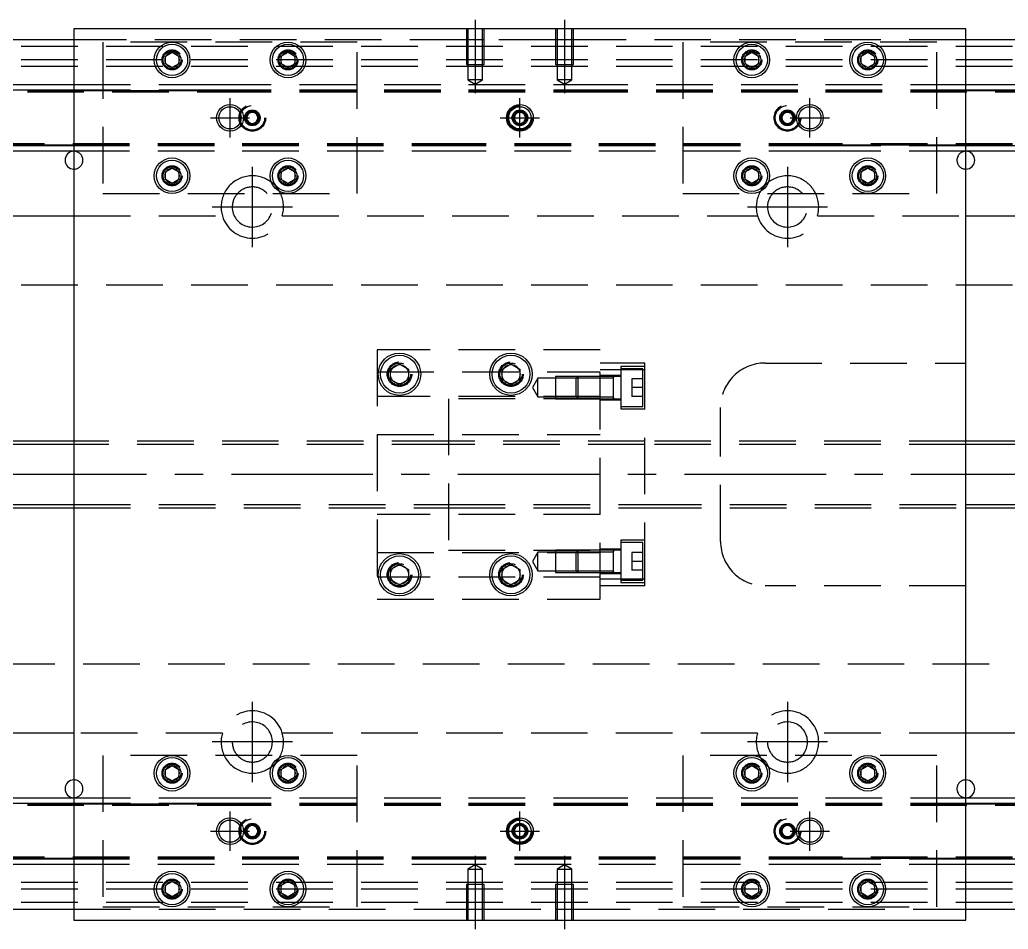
# Model space of a CAD drawing. Extents: x -14 to 849, y -278 to 102.
# Drawn here: x 207.9 to 429.5, y -102 to 102 of the extents above; entities that cross this region are included whole.
import ezdxf

# ---------------------------------------------------------------- set-up
doc = ezdxf.new("R2010")
doc.units = 0
doc.linetypes.add('CENTER', pattern=[50.8, 31.75, -6.35, 6.35, -6.35])
doc.linetypes.add('DASHED', pattern=[19.05, 12.7, -6.35])
doc.layers.get('0').update_dxf_attribs({"linetype": 'CONTINUOUS'})
doc.layers.add('CENTER', color=1, linetype='CENTER')

msp = doc.modelspace()

# ---------------------------------------------------------------- linework, layer by layer
at = {"color": 7, "linetype": 'CONTINUOUS'}
for p, q in [((220, 100), (220, -100)), ((420, 100), (220, 100)), ((420, -100), (420, 100)), ((220, 97.5), (0, 97.5)), ((640, 97.5), (420, 97.5)), ((240.5, 93.866026), (242, 94.73205)), ((240.5, 92.133974), (240.5, 93.866026)), ((242, 94.73205), (243.5, 93.866026)), ((243.5, 93.866026), (243.5, 92.133974)), ((266.5, 93.866026), (268, 94.73205)), ((266.5, 92.133974), (266.5, 93.866026)), ((268, 94.73205), (269.5, 93.866026)), ((269.5, 93.866026), (269.5, 92.133974)), ((370.5, 93.866026), (372, 94.73205)), ((370.5, 92.133974), (370.5, 93.866026)), ((372, 94.73205), (373.5, 93.866026)), ((373.5, 93.866026), (373.5, 92.133974)), ((396.5, 93.866026), (398, 94.73205)), ((396.5, 92.133974), (396.5, 93.866026)), ((398, 94.73205), (399.5, 93.866026)), ((399.5, 93.866026), (399.5, 92.133974)), ((242, 91.26795), (240.5, 92.133974)), ((243.5, 92.133974), (242, 91.26795)), ((268, 91.26795), (266.5, 92.133974)), ((269.5, 92.133974), (268, 91.26795)), ((372, 91.26795), (370.5, 92.133974)), ((373.5, 92.133974), (372, 91.26795)), ((398, 91.26795), (396.5, 92.133974)), ((399.5, 92.133974), (398, 91.26795)), ((0, 87.5), (220, 87.5)), ((420, 87.5), (640, 87.5)), ((0, 86.247728), (220, 86.247728)), ((420, 86.247728), (640, 86.247728)), ((220, 73.752272), (0, 73.752272)), ((640, 73.752272), (420, 73.752272)), ((220, 72.5), (0, 72.5)), ((640, 72.5), (420, 72.5)), ((240.5, 67.866026), (242, 68.73205)), ((242, 68.73205), (243.5, 67.866026)), ((266.5, 67.866026), (268, 68.73205)), ((268, 68.73205), (269.5, 67.866026)), ((370.5, 67.866026), (372, 68.73205)), ((372, 68.73205), (373.5, 67.866026)), ((396.5, 67.866026), (398, 68.73205)), ((398, 68.73205), (399.5, 67.866026)), ((240.5, 66.133974), (240.5, 67.866026)), ((243.5, 67.866026), (243.5, 66.133974)), ((266.5, 66.133974), (266.5, 67.866026)), ((269.5, 67.866026), (269.5, 66.133974)), ((370.5, 66.133974), (370.5, 67.866026)), ((373.5, 67.866026), (373.5, 66.133974)), ((396.5, 66.133974), (396.5, 67.866026)), ((399.5, 67.866026), (399.5, 66.133974)), ((242, 65.26795), (240.5, 66.133974)), ((243.5, 66.133974), (242, 65.26795)), ((268, 65.26795), (266.5, 66.133974)), ((269.5, 66.133974), (268, 65.26795)), ((372, 65.26795), (370.5, 66.133974)), ((373.5, 66.133974), (372, 65.26795)), ((398, 65.26795), (396.5, 66.133974)), ((399.5, 66.133974), (398, 65.26795)), ((146.708204, 58), (220, 58)), ((420, 58), (493.291796, 58)), ((291, 23.6547), (293, 24.809402)), ((293, 24.809402), (295, 23.6547)), ((316, 23.6547), (318, 24.809402)), ((318, 24.809402), (320, 23.6547)), ((291, 21.3453), (291, 23.6547)), ((295, 23.6547), (295, 21.3453)), ((316, 21.3453), (316, 23.6547)), ((320, 23.6547), (320, 21.3453)), ((293, 20.190598), (291, 21.3453)), ((295, 21.3453), (293, 20.190598)), ((318, 20.190598), (316, 21.3453)), ((320, 21.3453), (318, 20.190598)), ((341, 16.985566), (341, 16.986424)), ((220, 7.5), (40.5, 7.5)), ((590, 7.5), (420, 7.5)), ((40.5, -7.5), (220, -7.5)), ((420, -7.5), (590, -7.5)), ((341, -17.385572), (341, -16.985566)), ((291, -21.3453), (293, -20.190598)), ((291, -23.6547), (291, -21.3453)), ((293, -20.190598), (295, -21.3453)), ((295, -21.3453), (295, -23.6547)), ((316, -21.3453), (318, -20.190598)), ((316, -23.6547), (316, -21.3453)), ((318, -20.190598), (320, -21.3453)), ((320, -21.3453), (320, -23.6547)), ((341, -21.985576), (341, -21.585572)), ((293, -24.809402), (291, -23.6547)), ((295, -23.6547), (293, -24.809402)), ((318, -24.809402), (316, -23.6547)), ((320, -23.6547), (318, -24.809402)), ((220, -58), (146.708204, -58)), ((493.291796, -58), (420, -58)), ((240.5, -66.133974), (242, -65.26795)), ((240.5, -67.866026), (240.5, -66.133974)), ((242, -65.26795), (243.5, -66.133974)), ((243.5, -66.133974), (243.5, -67.866026)), ((266.5, -66.133974), (268, -65.26795)), ((266.5, -67.866026), (266.5, -66.133974)), ((268, -65.26795), (269.5, -66.133974)), ((269.5, -66.133974), (269.5, -67.866026)), ((370.5, -66.133974), (372, -65.26795)), ((370.5, -67.866026), (370.5, -66.133974)), ((372, -65.26795), (373.5, -66.133974)), ((373.5, -66.133974), (373.5, -67.866026)), ((396.5, -66.133974), (398, -65.26795)), ((396.5, -67.866026), (396.5, -66.133974)), ((398, -65.26795), (399.5, -66.133974)), ((399.5, -66.133974), (399.5, -67.866026)), ((242, -68.73205), (240.5, -67.866026)), ((243.5, -67.866026), (242, -68.73205)), ((268, -68.73205), (266.5, -67.866026)), ((269.5, -67.866026), (268, -68.73205)), ((372, -68.73205), (370.5, -67.866026)), ((373.5, -67.866026), (372, -68.73205)), ((398, -68.73205), (396.5, -67.866026)), ((399.5, -67.866026), (398, -68.73205)), ((0, -72.5), (220, -72.5)), ((420, -72.5), (640, -72.5)), ((0, -73.752272), (220, -73.752272)), ((420, -73.752272), (640, -73.752272)), ((220, -86.247728), (0, -86.247728)), ((640, -86.247728), (420, -86.247728)), ((220, -87.5), (0, -87.5)), ((640, -87.5), (420, -87.5)), ((240.5, -92.133974), (242, -91.26795)), ((240.5, -93.866026), (240.5, -92.133974)), ((242, -91.26795), (243.5, -92.133974)), ((243.5, -92.133974), (243.5, -93.866026)), ((266.5, -92.133974), (268, -91.26795)), ((266.5, -93.866026), (266.5, -92.133974)), ((268, -91.26795), (269.5, -92.133974)), ((269.5, -92.133974), (269.5, -93.866026)), ((370.5, -92.133974), (372, -91.26795)), ((370.5, -93.866026), (370.5, -92.133974)), ((372, -91.26795), (373.5, -92.133974)), ((373.5, -92.133974), (373.5, -93.866026)), ((396.5, -92.133974), (398, -91.26795)), ((396.5, -93.866026), (396.5, -92.133974)), ((398, -91.26795), (399.5, -92.133974)), ((399.5, -92.133974), (399.5, -93.866026)), ((242, -94.73205), (240.5, -93.866026)), ((243.5, -93.866026), (242, -94.73205)), ((268, -94.73205), (266.5, -93.866026)), ((269.5, -93.866026), (268, -94.73205)), ((372, -94.73205), (370.5, -93.866026)), ((373.5, -93.866026), (372, -94.73205)), ((398, -94.73205), (396.5, -93.866026)), ((399.5, -93.866026), (398, -94.73205)), ((0, -97.5), (220, -97.5)), ((420, -97.5), (640, -97.5)), ((220, -100), (420, -100))]:
    msp.add_line(p, q, dxfattribs=at)
at = {"color": 3, "linetype": 'DASHED'}
for p, q in [((308.000006, 100), (308.000006, 92)), ((308.35, 100), (308.35, 92)), ((311.65, 92), (311.65, 100)), ((311.999994, 92), (311.999994, 100)), ((328.000006, 100), (328.000006, 92)), ((328.35, 100), (328.35, 92)), ((331.65, 92), (331.65, 100)), ((331.999994, 92), (331.999994, 100)), ((640, 96), (0, 96)), ((308.000006, 97.5), (220, 97.5)), ((283.5, 97), (226.5, 97)), ((226.5, 97), (226.5, 63)), ((283.5, 63), (283.5, 97)), ((311.999994, 97.5), (308.000006, 97.5)), ((328.000006, 97.5), (311.999994, 97.5)), ((331.999994, 97.5), (328.000006, 97.5)), ((420, 97.5), (331.999994, 97.5)), ((356.5, 97), (356.5, 63)), ((413.5, 97), (356.5, 97)), ((413.5, 63), (413.5, 97)), ((240, 93), (240.030168, 93.346066)), ((269.973226, 93.326156), (270, 93)), ((370, 93), (370.023172, 93.30356)), ((399.973226, 93.326156), (400, 93)), ((640, 93), (0, 93)), ((640, 91.5), (0, 91.5)), ((308.000006, 92), (311.999994, 92)), ((308.35, 92), (308.35, 88.5)), ((311.65, 88.5), (311.65, 92)), ((328.000006, 92), (331.999994, 92)), ((328.35, 92), (328.35, 88.5)), ((331.65, 88.5), (331.65, 92)), ((220, 87.5), (251.5, 87.5)), ((251.5, 87.5), (308.5, 87.5)), ((311.65, 88.5), (308.35, 88.5)), ((308.35, 88.5), (310, 87.547372)), ((308.5, 87.5), (331.5, 87.5)), ((310, 87.547372), (311.65, 88.5)), ((331.65, 88.5), (328.35, 88.5)), ((328.35, 88.5), (330, 87.547372)), ((330, 87.547372), (331.65, 88.5)), ((331.5, 87.5), (388.5, 87.5)), ((388.5, 87.5), (420, 87.5)), ((0, 86.1147), (220, 86.1147)), ((0, 86.1), (251.5, 86.1)), ((0, 85.8), (251.5, 85.8)), ((220, 86.247728), (251.5, 86.247728)), ((220, 86.1147), (251.5, 86.1147)), ((251.5, 86.247728), (308.5, 86.247728)), ((251.5, 86.1147), (308.5, 86.1147)), ((251.5, 86.1), (308.5, 86.1)), ((251.5, 86.1), (308.5, 86.1)), ((251.5, 85.8), (308.5, 85.8)), ((251.5, 85.8), (308.5, 85.8)), ((308.5, 86.247728), (331.5, 86.247728)), ((308.5, 86.1147), (331.5, 86.1147)), ((308.5, 86.1), (331.5, 86.1)), ((308.5, 85.8), (331.5, 85.8)), ((331.5, 86.247728), (388.5, 86.247728)), ((331.5, 86.1147), (388.5, 86.1147)), ((331.5, 86.1), (388.5, 86.1)), ((331.5, 86.1), (388.5, 86.1)), ((331.5, 85.8), (388.5, 85.8)), ((331.5, 85.8), (388.5, 85.8)), ((388.5, 86.247728), (420, 86.247728)), ((388.5, 86.1147), (420, 86.1147)), ((388.5, 86.1), (640, 86.1)), ((388.5, 85.8), (640, 85.8)), ((420, 86.1147), (640, 86.1147)), ((258.5, 80), (258.516134, 80.21941)), ((258.75, 80.721688), (260, 81.443376)), ((258.75, 79.278312), (258.75, 80.721688)), ((260, 81.443376), (261.25, 80.721688)), ((261.25, 80.721688), (261.25, 79.278312)), ((318.5, 80), (318.516134, 80.21941)), ((318.75, 80.721688), (320, 81.443376)), ((318.75, 79.278312), (318.75, 80.721688)), ((320, 81.443376), (321.25, 80.721688)), ((321.25, 80.721688), (321.25, 79.278312)), ((378.75, 80.721688), (380, 81.443376)), ((378.75, 79.278312), (378.75, 80.721688)), ((380, 81.443376), (381.25, 80.721688)), ((381.25, 80.721688), (381.25, 79.278312)), ((381.477374, 80.25955), (381.5, 80)), ((260, 78.556624), (258.75, 79.278312)), ((261.25, 79.278312), (260, 78.556624)), ((320, 78.556624), (318.75, 79.278312)), ((321.25, 79.278312), (320, 78.556624)), ((380, 78.556624), (378.75, 79.278312)), ((381.25, 79.278312), (380, 78.556624)), ((251.5, 74.2), (0, 74.2)), ((251.5, 73.9), (0, 73.9)), ((220, 73.8853), (0, 73.8853)), ((251.5, 73.8853), (220, 73.8853)), ((251.5, 73.752272), (220, 73.752272)), ((308.5, 74.2), (251.5, 74.2)), ((308.5, 73.9), (251.5, 73.9)), ((308.5, 73.8853), (251.5, 73.8853)), ((308.5, 73.752272), (251.5, 73.752272)), ((331.5, 74.2), (308.5, 74.2)), ((331.5, 73.9), (308.5, 73.9)), ((331.5, 73.8853), (308.5, 73.8853)), ((331.5, 73.752272), (308.5, 73.752272)), ((388.5, 74.2), (331.5, 74.2)), ((388.5, 73.9), (331.5, 73.9)), ((388.5, 73.8853), (331.5, 73.8853)), ((388.5, 73.752272), (331.5, 73.752272)), ((640, 74.2), (388.5, 74.2)), ((640, 73.9), (388.5, 73.9)), ((420, 73.8853), (388.5, 73.8853)), ((420, 73.752272), (388.5, 73.752272)), ((640, 73.8853), (420, 73.8853)), ((251.5, 72.5), (220, 72.5)), ((308.5, 72.5), (251.5, 72.5)), ((331.5, 72.5), (308.5, 72.5)), ((388.5, 72.5), (331.5, 72.5)), ((420, 72.5), (388.5, 72.5)), ((243.973226, 67.326156), (244, 67)), ((269.973226, 67.326156), (270, 67)), ((370, 67), (370.023172, 67.30356)), ((399.973226, 67.326156), (400, 67)), ((226.5, 63), (283.5, 63)), ((356.5, 63), (413.5, 63)), ((220, 58), (253.291796, 58)), ((266.708204, 58), (373.291796, 58)), ((386.708204, 58), (420, 58)), ((640, 42.5), (12.5, 42.5)), ((288, 28), (288, -28)), ((338, 28), (288, 28)), ((338, -28), (338, 28)), ((348, 25), (338, 25)), ((348, 23.49468), (348, 25)), ((375, 25), (420, 25)), ((288, 23), (338, 23)), ((290.5, 22.5), (290.534018, 22.911016)), ((315.5, 22.5), (315.52689, 22.865682)), ((348, 23.49468), (338, 23.49468)), ((342.6, 22.235572), (338, 22.235572)), ((342.6, 24.235572), (342.6, 14.735572)), ((348, 24.235572), (342.6, 24.235572)), ((347.6, 23.735572), (342.6, 23.735572)), ((347.6, 15.235572), (347.6, 23.735572)), ((348, -23.49468), (348, 23.49468)), ((324, 21.585572), (322.787564, 19.485572)), ((324, 17.385572), (324, 21.585572)), ((328, 21.585572), (324, 21.585572)), ((328, 21.985566), (328, 16.985576)), ((333, 21.985566), (328, 21.985566)), ((332.6, 21.585572), (328, 21.585572)), ((333, 21.985572), (332.6, 21.585572)), ((332.6, 17.385572), (332.6, 21.585572)), ((338, 21.585572), (332.6, 21.585572)), ((333, 21.985572), (333, 16.985572)), ((338, 21.98557), (333, 21.985572)), ((338, 21.985566), (333, 21.985566)), ((341.005, 21.985572), (338, 21.98557)), ((341, 21.585572), (338, 21.585572)), ((342.6, 21.985572), (340.995, 21.985572)), ((341, 21.728174), (341, 21.985572)), ((341, 21.985572), (341, 21.728122)), ((341, 17.24302), (341, 21.728174)), ((345.1, 21.485572), (345.1, 19.485572)), ((347.6, 21.485572), (345.1, 21.485572)), ((322.787564, 19.485572), (324, 17.385572)), ((347.6, 19.485572), (345.1, 19.485572)), ((345.1, 19.485572), (345.1, 17.485572)), ((338, 17.5), (288, 17.5)), ((304, 17), (304, -17)), ((338, 17), (304, 17)), ((324, 17.385572), (328, 17.385572)), ((328, 17.385572), (332.6, 17.385572)), ((328, 16.985576), (333, 16.985576)), ((332.6, 17.385572), (333, 16.985572)), ((332.6, 17.385572), (338, 17.385572)), ((333, 16.985576), (338, 16.985576)), ((333, 16.985572), (338, 16.985574)), ((338, 17.385572), (341, 17.385572)), ((338, 16.985574), (341.005, 16.985572)), ((338, 16.735572), (342.6, 16.735572)), ((340.995, 16.985572), (342.6, 16.985572)), ((341, 17.243038), (341, 16.985572)), ((341, 16.985572), (341, 17.24302)), ((347.6, 17.485572), (345.1, 17.485572)), ((342.6, 15.235572), (347.6, 15.235572)), ((342.6, 14.735572), (348, 14.735572)), ((365, -15), (365, 15)), ((288, 9), (338, 9)), ((304, 7.5), (220, 7.5)), ((304, 6.75), (220, 6.75)), ((348, 7.5), (304, 7.5)), ((348, 6.75), (304, 6.75)), ((420, 7.5), (348, 7.5)), ((420, 6.75), (348, 6.75)), ((220, -6.75), (304, -6.75)), ((220, -7.5), (304, -7.5)), ((304, -6.75), (348, -6.75)), ((304, -7.5), (348, -7.5)), ((348, -6.75), (420, -6.75)), ((348, -7.5), (420, -7.5)), ((338, -9), (288, -9)), ((342.6, -14.735572), (342.6, -24.235572)), ((348, -14.735572), (342.6, -14.735572)), ((347.6, -15.235572), (342.6, -15.235572)), ((347.6, -23.735572), (347.6, -15.235572)), ((288, -17.5), (338, -17.5)), ((304, -17), (338, -17)), ((324, -17.385572), (322.787564, -19.485572)), ((324, -21.585572), (324, -17.385572)), ((328, -17.385572), (324, -17.385572)), ((328, -16.985576), (328, -21.985566)), ((333, -16.985576), (328, -16.985576)), ((332.6, -17.385572), (328, -17.385572)), ((333, -16.985572), (332.6, -17.385572)), ((332.6, -21.585572), (332.6, -17.385572)), ((338, -17.385572), (332.6, -17.385572)), ((333, -16.985572), (333, -21.985572)), ((338, -16.985574), (333, -16.985572)), ((338, -16.985576), (333, -16.985576)), ((342.6, -16.735572), (338, -16.735572)), ((341.005, -16.985572), (338, -16.985574)), ((341, -17.385572), (338, -17.385572)), ((342.6, -16.985572), (340.995, -16.985572)), ((341, -17.24297), (341, -16.985572)), ((341, -16.985572), (341, -17.24302)), ((341, -21.728122), (341, -17.24297)), ((345.1, -17.485572), (345.1, -19.485572)), ((347.6, -17.485572), (345.1, -17.485572)), ((322.787564, -19.485572), (324, -21.585572)), ((347.6, -19.485572), (345.1, -19.485572)), ((345.1, -19.485572), (345.1, -21.485572)), ((290.5, -22.5), (290.534018, -22.088984)), ((315.5, -22.5), (315.52689, -22.134318)), ((324, -21.585572), (328, -21.585572)), ((328, -21.585572), (332.6, -21.585572)), ((328, -21.985566), (333, -21.985566)), ((332.6, -21.585572), (333, -21.985572)), ((332.6, -21.585572), (338, -21.585572)), ((333, -21.985566), (338, -21.985566)), ((333, -21.985572), (338, -21.98557)), ((338, -21.585572), (341, -21.585572)), ((338, -21.98557), (341.005, -21.985572)), ((340.995, -21.985572), (342.6, -21.985572)), ((341, -21.728104), (341, -21.985572)), ((341, -21.985572), (341, -21.728122)), ((347.6, -21.485572), (345.1, -21.485572)), ((338, -23), (288, -23)), ((338, -22.235572), (342.6, -22.235572)), ((348, -23.49468), (338, -23.49468)), ((342.6, -23.735572), (347.6, -23.735572)), ((342.6, -24.235572), (348, -24.235572)), ((348, -25), (348, -23.49468)), ((348, -25), (338, -25)), ((420, -25), (375, -25)), ((288, -28), (338, -28)), ((12.5, -42.5), (640, -42.5)), ((253.291796, -58), (220, -58)), ((373.291796, -58), (266.708204, -58)), ((420, -58), (386.708204, -58)), ((283.5, -63), (226.5, -63)), ((226.5, -63), (226.5, -97)), ((283.5, -97), (283.5, -63)), ((356.5, -63), (356.5, -97)), ((413.5, -63), (356.5, -63)), ((413.5, -97), (413.5, -63)), ((243.973226, -66.673844), (244, -67)), ((269.973226, -66.673844), (270, -67)), ((373.973226, -66.673844), (374, -67)), ((399.973226, -66.673844), (400, -67)), ((220, -72.5), (251.5, -72.5)), ((251.5, -72.5), (308.5, -72.5)), ((308.5, -72.5), (331.5, -72.5)), ((331.5, -72.5), (388.5, -72.5)), ((388.5, -72.5), (420, -72.5)), ((0, -73.8853), (220, -73.8853)), ((0, -73.9), (251.5, -73.9)), ((0, -74.2), (251.5, -74.2)), ((220, -73.752272), (251.5, -73.752272)), ((220, -73.8853), (251.5, -73.8853)), ((251.5, -73.752272), (308.5, -73.752272)), ((251.5, -73.8853), (308.5, -73.8853)), ((251.5, -73.9), (308.5, -73.9)), ((251.5, -74.2), (308.5, -74.2)), ((308.5, -73.752272), (331.5, -73.752272)), ((308.5, -73.8853), (331.5, -73.8853)), ((308.5, -73.9), (331.5, -73.9)), ((308.5, -74.2), (331.5, -74.2)), ((331.5, -73.752272), (388.5, -73.752272)), ((331.5, -73.8853), (388.5, -73.8853)), ((331.5, -73.9), (388.5, -73.9)), ((331.5, -74.2), (388.5, -74.2)), ((388.5, -73.752272), (420, -73.752272)), ((388.5, -73.8853), (420, -73.8853)), ((388.5, -73.9), (640, -73.9)), ((388.5, -74.2), (640, -74.2)), ((420, -73.8853), (640, -73.8853)), ((258.75, -79.278312), (260, -78.556624)), ((258.75, -80.721688), (258.75, -79.278312)), ((260, -78.556624), (261.25, -79.278312)), ((261.25, -79.278312), (261.25, -80.721688)), ((261.477374, -79.74045), (261.5, -80)), ((318.5, -80), (318.52041, -79.75339)), ((318.75, -79.278312), (320, -78.556624)), ((318.75, -80.721688), (318.75, -79.278312)), ((320, -78.556624), (321.25, -79.278312)), ((321.25, -79.278312), (321.25, -80.721688)), ((378.5, -80), (378.52041, -79.75339)), ((378.75, -79.278312), (380, -78.556624)), ((378.75, -80.721688), (378.75, -79.278312)), ((380, -78.556624), (381.25, -79.278312)), ((381.25, -79.278312), (381.25, -80.721688)), ((260, -81.443376), (258.75, -80.721688)), ((261.25, -80.721688), (260, -81.443376)), ((320, -81.443376), (318.75, -80.721688)), ((321.25, -80.721688), (320, -81.443376)), ((380, -81.443376), (378.75, -80.721688)), ((381.25, -80.721688), (380, -81.443376)), ((251.5, -85.8), (0, -85.8)), ((251.5, -86.1), (0, -86.1)), ((220, -86.1147), (0, -86.1147)), ((251.5, -86.1147), (220, -86.1147)), ((251.5, -86.247728), (220, -86.247728)), ((308.5, -85.8), (251.5, -85.8)), ((308.5, -85.8), (251.5, -85.8)), ((308.5, -86.1), (251.5, -86.1)), ((308.5, -86.1), (251.5, -86.1)), ((308.5, -86.1147), (251.5, -86.1147)), ((308.5, -86.247728), (251.5, -86.247728)), ((331.5, -85.8), (308.5, -85.8)), ((331.5, -86.1), (308.5, -86.1)), ((331.5, -86.1147), (308.5, -86.1147)), ((331.5, -86.247728), (308.5, -86.247728)), ((388.5, -85.8), (331.5, -85.8)), ((388.5, -85.8), (331.5, -85.8)), ((388.5, -86.1), (331.5, -86.1)), ((388.5, -86.1), (331.5, -86.1)), ((388.5, -86.1147), (331.5, -86.1147)), ((388.5, -86.247728), (331.5, -86.247728)), ((640, -85.8), (388.5, -85.8)), ((640, -86.1), (388.5, -86.1)), ((420, -86.1147), (388.5, -86.1147)), ((420, -86.247728), (388.5, -86.247728)), ((640, -86.1147), (420, -86.1147)), ((251.5, -87.5), (220, -87.5)), ((308.5, -87.5), (251.5, -87.5)), ((310, -87.547372), (308.35, -88.5)), ((308.35, -88.5), (310, -88.5)), ((308.35, -88.5), (308.35, -92)), ((331.5, -87.5), (308.5, -87.5)), ((311.65, -88.5), (310, -87.547372)), ((310, -88.5), (311.65, -88.5)), ((311.65, -92), (311.65, -88.5)), ((330, -87.547372), (328.35, -88.5)), ((328.35, -88.5), (330, -88.5)), ((328.35, -88.5), (328.35, -92)), ((331.65, -88.5), (330, -87.547372)), ((330, -88.5), (331.65, -88.5)), ((388.5, -87.5), (331.5, -87.5)), ((331.65, -92), (331.65, -88.5)), ((420, -87.5), (388.5, -87.5)), ((640, -91.5), (0, -91.5)), ((640, -93), (0, -93)), ((243.973226, -92.673844), (244, -93)), ((269.973226, -92.673844), (270, -93)), ((311.999994, -92), (308.000006, -92)), ((308.000006, -92), (308.000006, -100)), ((308.35, -92), (308.35, -100)), ((311.65, -100), (311.65, -92)), ((311.999994, -100), (311.999994, -92)), ((331.999994, -92), (328.000006, -92)), ((328.000006, -92), (328.000006, -100)), ((328.35, -92), (328.35, -100)), ((331.65, -100), (331.65, -92)), ((331.999994, -100), (331.999994, -92)), ((370, -93), (370.023172, -92.69644)), ((399.973226, -92.673844), (400, -93)), ((640, -96), (0, -96)), ((220, -97.5), (308.000006, -97.5)), ((226.5, -97), (283.5, -97)), ((308.000006, -97.5), (311.999994, -97.5)), ((311.999994, -97.5), (328.000006, -97.5)), ((328.000006, -97.5), (331.999994, -97.5)), ((331.999994, -97.5), (420, -97.5)), ((356.5, -97), (413.5, -97))]:
    msp.add_line(p, q, dxfattribs=at)
at = {"color": 3, "linetype": 'CONTINUOUS'}
for p, q in [((220, 6.75), (40.5, 6.75)), ((590, 6.75), (420, 6.75)), ((40.5, -6.75), (220, -6.75)), ((420, -6.75), (590, -6.75))]:
    msp.add_line(p, q, dxfattribs=at)
at = {"color": 7, "linetype": 'CONTINUOUS'}
for centre, radius in [((242, 93), 4), ((242, 93), 3.5), ((268, 93), 4), ((268, 93), 3.5), ((372, 93), 4), ((372, 93), 3.5), ((398, 93), 4), ((398, 93), 3.5), ((255, 80), 2.5), ((320, 80), 3), ((320, 80), 2.5), ((385, 80), 2.5), ((242, 67), 4), ((268, 67), 4), ((372, 67), 4), ((398, 67), 4), ((242, 67), 3.5), ((268, 67), 3.5), ((372, 67), 3.5), ((398, 67), 3.5), ((293, 22.5), 4.75), ((293, 22.5), 4.25), ((318, 22.5), 4.75), ((318, 22.5), 4.25), ((293, -22.5), 4.75), ((293, -22.5), 4.25), ((318, -22.5), 4.75), ((318, -22.5), 4.25), ((242, -67), 4), ((242, -67), 3.5), ((268, -67), 4), ((268, -67), 3.5), ((372, -67), 4), ((372, -67), 3.5), ((398, -67), 4), ((398, -67), 3.5), ((255, -80), 2.5), ((320, -80), 3), ((320, -80), 2.5), ((385, -80), 2.5), ((242, -93), 4), ((242, -93), 3.5), ((268, -93), 4), ((268, -93), 3.5), ((372, -93), 4), ((372, -93), 3.5), ((398, -93), 4), ((398, -93), 3.5)]:
    msp.add_circle(centre, radius, dxfattribs=at)
at = {"color": 3, "linetype": 'DASHED'}
for centre, radius in [((242, 93), 2.25), ((242, 93), 2), ((268, 93), 2.25), ((268, 93), 2), ((372, 93), 2.25), ((372, 93), 2), ((398, 93), 2.25), ((398, 93), 2), ((260, 80), 3), ((260, 80), 2.75), ((320, 80), 2.75), ((380, 80), 3), ((380, 80), 2.75), ((260, 80), 1.75), ((260, 80), 1.5), ((320, 80), 1.75), ((320, 80), 1.5), ((380, 80), 1.75), ((380, 80), 1.5), ((242, 67), 2.25), ((242, 67), 2), ((268, 67), 2.25), ((268, 67), 2), ((372, 67), 2.25), ((372, 67), 2), ((398, 67), 2.25), ((398, 67), 2), ((293, 22.5), 2.75), ((293, 22.5), 2.5), ((318, 22.5), 2.75), ((318, 22.5), 2.5), ((293, -22.5), 2.75), ((318, -22.5), 2.75), ((293, -22.5), 2.5), ((318, -22.5), 2.5), ((242, -67), 2.25), ((242, -67), 2), ((268, -67), 2.25), ((268, -67), 2), ((372, -67), 2.25), ((372, -67), 2), ((398, -67), 2.25), ((398, -67), 2), ((260, -80), 3), ((260, -80), 2.75), ((320, -80), 2.75), ((380, -80), 3), ((380, -80), 2.75), ((260, -80), 1.75), ((260, -80), 1.5), ((320, -80), 1.75), ((320, -80), 1.5), ((380, -80), 1.75), ((380, -80), 1.5), ((242, -93), 2.25), ((268, -93), 2.25), ((372, -93), 2.25), ((398, -93), 2.25), ((242, -93), 2), ((268, -93), 2), ((372, -93), 2), ((398, -93), 2)]:
    msp.add_circle(centre, radius, dxfattribs=at)
at = {"color": 3, "linetype": 'CONTINUOUS'}
for centre in [(255, 80), (385, 80), (255, -80), (385, -80)]:
    msp.add_circle(centre, 3, dxfattribs=at)
at = {"color": 7, "linetype": 'CONTINUOUS'}
for centre, radius, start, end in [((242, 93), 1.65, 155.380023, 180), ((242, 93), 1.65, 144.619977, 155.380023), ((242, 93), 1.65, 95.380023, 144.619977), ((242, 93), 1.65, 84.619977, 95.380023), ((242, 93), 1.65, 35.380023, 84.619977), ((242, 93), 1.65, 24.619977, 35.380023), ((242, 93), 1.65, 335.380023, 24.619977), ((268, 93), 1.65, 155.380023, 180), ((268, 93), 1.65, 144.619977, 155.380023), ((268, 93), 1.65, 95.380023, 144.619977), ((268, 93), 1.65, 84.619977, 95.380023), ((268, 93), 1.65, 35.380023, 84.619977), ((268, 93), 1.65, 24.619977, 35.380023), ((268, 93), 1.65, 335.380023, 24.619977), ((372, 93), 1.65, 155.380023, 180), ((372, 93), 1.65, 144.619977, 155.380023), ((372, 93), 1.65, 95.380023, 144.619977), ((372, 93), 1.65, 84.619977, 95.380023), ((372, 93), 1.65, 35.380023, 84.619977), ((372, 93), 1.65, 24.619977, 35.380023), ((372, 93), 1.65, 335.380023, 24.619977), ((398, 93), 1.65, 155.380023, 180), ((398, 93), 1.65, 144.619977, 155.380023), ((398, 93), 1.65, 95.380023, 144.619977), ((398, 93), 1.65, 84.619977, 95.380023), ((398, 93), 1.65, 35.380023, 84.619977), ((398, 93), 1.65, 24.619977, 35.380023), ((398, 93), 1.65, 335.380023, 24.619977), ((242, 93), 1.65, 180, 204.619977), ((242, 93), 1.65, 204.619977, 215.380023), ((242, 93), 1.65, 215.380023, 264.619977), ((242, 93), 1.65, 264.619977, 275.380023), ((242, 93), 1.65, 275.380023, 324.619977), ((242, 93), 1.65, 324.619977, 335.380023), ((268, 93), 1.65, 180, 204.619977), ((268, 93), 1.65, 204.619977, 215.380023), ((268, 93), 1.65, 215.380023, 264.619977), ((268, 93), 1.65, 264.619977, 275.380023), ((268, 93), 1.65, 275.380023, 324.619977), ((268, 93), 1.65, 324.619977, 335.380023), ((372, 93), 1.65, 180, 204.619977), ((372, 93), 1.65, 204.619977, 215.380023), ((372, 93), 1.65, 215.380023, 264.619977), ((372, 93), 1.65, 264.619977, 275.380023), ((372, 93), 1.65, 275.380023, 324.619977), ((372, 93), 1.65, 324.619977, 335.380023), ((398, 93), 1.65, 180, 204.619977), ((398, 93), 1.65, 204.619977, 215.380023), ((398, 93), 1.65, 215.380023, 264.619977), ((398, 93), 1.65, 264.619977, 275.380023), ((398, 93), 1.65, 275.380023, 324.619977), ((398, 93), 1.65, 324.619977, 335.380023), ((260, 80), 1.25, 300, 180), ((260, 80), 1.25, 180, 240), ((320, 80), 1.25, 300, 180), ((320, 80), 1.25, 180, 240), ((380, 80), 1.25, 300, 180), ((380, 80), 1.25, 180, 240), ((260, 80), 1.25, 240, 300), ((320, 80), 1.25, 240, 300), ((380, 80), 1.25, 240, 300), ((220, 70.5), 2, 90, 270), ((420, 70.5), 2, 270, 90), ((242, 67), 1.65, 155.380023, 180), ((242, 67), 1.65, 180, 204.619977), ((242, 67), 1.65, 144.619977, 155.380023), ((242, 67), 1.65, 95.380023, 144.619977), ((242, 67), 1.65, 84.619977, 95.380023), ((242, 67), 1.65, 35.380023, 84.619977), ((242, 67), 1.65, 24.619977, 35.380023), ((242, 67), 1.65, 335.380023, 24.619977), ((268, 67), 1.65, 155.380023, 180), ((268, 67), 1.65, 180, 204.619977), ((268, 67), 1.65, 144.619977, 155.380023), ((268, 67), 1.65, 95.380023, 144.619977), ((268, 67), 1.65, 84.619977, 95.380023), ((268, 67), 1.65, 35.380023, 84.619977), ((268, 67), 1.65, 24.619977, 35.380023), ((268, 67), 1.65, 335.380023, 24.619977), ((372, 67), 1.65, 155.380023, 180), ((372, 67), 1.65, 180, 204.619977), ((372, 67), 1.65, 144.619977, 155.380023), ((372, 67), 1.65, 95.380023, 144.619977), ((372, 67), 1.65, 84.619977, 95.380023), ((372, 67), 1.65, 35.380023, 84.619977), ((372, 67), 1.65, 24.619977, 35.380023), ((372, 67), 1.65, 335.380023, 24.619977), ((398, 67), 1.65, 155.380023, 180), ((398, 67), 1.65, 180, 204.619977), ((398, 67), 1.65, 144.619977, 155.380023), ((398, 67), 1.65, 95.380023, 144.619977), ((398, 67), 1.65, 84.619977, 95.380023), ((398, 67), 1.65, 35.380023, 84.619977), ((398, 67), 1.65, 24.619977, 35.380023), ((398, 67), 1.65, 335.380023, 24.619977), ((242, 67), 1.65, 204.619977, 215.380023), ((242, 67), 1.65, 215.380023, 264.619977), ((242, 67), 1.65, 264.619977, 275.380023), ((242, 67), 1.65, 275.380023, 324.619977), ((242, 67), 1.65, 324.619977, 335.380023), ((268, 67), 1.65, 204.619977, 215.380023), ((268, 67), 1.65, 215.380023, 264.619977), ((268, 67), 1.65, 264.619977, 275.380023), ((268, 67), 1.65, 275.380023, 324.619977), ((268, 67), 1.65, 324.619977, 335.380023), ((372, 67), 1.65, 204.619977, 215.380023), ((372, 67), 1.65, 215.380023, 264.619977), ((372, 67), 1.65, 264.619977, 275.380023), ((372, 67), 1.65, 275.380023, 324.619977), ((372, 67), 1.65, 324.619977, 335.380023), ((398, 67), 1.65, 204.619977, 215.380023), ((398, 67), 1.65, 215.380023, 264.619977), ((398, 67), 1.65, 264.619977, 275.380023), ((398, 67), 1.65, 275.380023, 324.619977), ((398, 67), 1.65, 324.619977, 335.380023), ((293, 22.5), 2.1, 102.24721, 137.75279), ((293, 22.5), 2.1, 77.75279, 102.24721), ((293, 22.5), 2.1, 42.24721, 77.75279), ((318, 22.5), 2.1, 102.24721, 137.75279), ((318, 22.5), 2.1, 77.75279, 102.24721), ((318, 22.5), 2.1, 42.24721, 77.75279), ((293, 22.5), 2.1, 162.24721, 180), ((293, 22.5), 2.1, 180, 197.75279), ((293, 22.5), 2.1, 137.75279, 162.24721), ((293, 22.5), 2.1, 17.75279, 42.24721), ((293, 22.5), 2.1, 342.24721, 17.75279), ((318, 22.5), 2.1, 162.24721, 180), ((318, 22.5), 2.1, 180, 197.75279), ((318, 22.5), 2.1, 137.75279, 162.24721), ((318, 22.5), 2.1, 17.75279, 42.24721), ((318, 22.5), 2.1, 342.24721, 17.75279), ((293, 22.5), 2.1, 197.75279, 222.24721), ((293, 22.5), 2.1, 222.24721, 257.75279), ((293, 22.5), 2.1, 257.75279, 282.24721), ((293, 22.5), 2.1, 282.24721, 317.75279), ((293, 22.5), 2.1, 317.75279, 342.24721), ((318, 22.5), 2.1, 197.75279, 222.24721), ((318, 22.5), 2.1, 222.24721, 257.75279), ((318, 22.5), 2.1, 257.75279, 282.24721), ((318, 22.5), 2.1, 282.24721, 317.75279), ((318, 22.5), 2.1, 317.75279, 342.24721), ((293, -22.5), 2.1, 162.24721, 180), ((293, -22.5), 2.1, 137.75279, 162.24721), ((293, -22.5), 2.1, 102.24721, 137.75279), ((293, -22.5), 2.1, 77.75279, 102.24721), ((293, -22.5), 2.1, 42.24721, 77.75279), ((293, -22.5), 2.1, 17.75279, 42.24721), ((293, -22.5), 2.1, 342.24721, 17.75279), ((318, -22.5), 2.1, 162.24721, 180), ((318, -22.5), 2.1, 137.75279, 162.24721), ((318, -22.5), 2.1, 102.24721, 137.75279), ((318, -22.5), 2.1, 77.75279, 102.24721), ((318, -22.5), 2.1, 42.24721, 77.75279), ((318, -22.5), 2.1, 17.75279, 42.24721), ((318, -22.5), 2.1, 342.24721, 17.75279), ((293, -22.5), 2.1, 180, 197.75279), ((293, -22.5), 2.1, 197.75279, 222.24721), ((293, -22.5), 2.1, 222.24721, 257.75279), ((293, -22.5), 2.1, 282.24721, 317.75279), ((293, -22.5), 2.1, 317.75279, 342.24721), ((318, -22.5), 2.1, 180, 197.75279), ((318, -22.5), 2.1, 197.75279, 222.24721), ((318, -22.5), 2.1, 222.24721, 257.75279), ((318, -22.5), 2.1, 282.24721, 317.75279), ((318, -22.5), 2.1, 317.75279, 342.24721), ((293, -22.5), 2.1, 257.75279, 282.24721), ((318, -22.5), 2.1, 257.75279, 282.24721), ((242, -67), 1.65, 155.380023, 180), ((242, -67), 1.65, 144.619977, 155.380023), ((242, -67), 1.65, 95.380023, 144.619977), ((242, -67), 1.65, 84.619977, 95.380023), ((242, -67), 1.65, 35.380023, 84.619977), ((242, -67), 1.65, 24.619977, 35.380023), ((242, -67), 1.65, 335.380023, 24.619977), ((268, -67), 1.65, 155.380023, 180), ((268, -67), 1.65, 144.619977, 155.380023), ((268, -67), 1.65, 95.380023, 144.619977), ((268, -67), 1.65, 84.619977, 95.380023), ((268, -67), 1.65, 35.380023, 84.619977), ((268, -67), 1.65, 24.619977, 35.380023), ((268, -67), 1.65, 335.380023, 24.619977), ((372, -67), 1.65, 155.380023, 180), ((372, -67), 1.65, 144.619977, 155.380023), ((372, -67), 1.65, 95.380023, 144.619977), ((372, -67), 1.65, 84.619977, 95.380023), ((372, -67), 1.65, 35.380023, 84.619977), ((372, -67), 1.65, 24.619977, 35.380023), ((372, -67), 1.65, 335.380023, 24.619977), ((398, -67), 1.65, 155.380023, 180), ((398, -67), 1.65, 144.619977, 155.380023), ((398, -67), 1.65, 95.380023, 144.619977), ((398, -67), 1.65, 84.619977, 95.380023), ((398, -67), 1.65, 35.380023, 84.619977), ((398, -67), 1.65, 24.619977, 35.380023), ((398, -67), 1.65, 335.380023, 24.619977), ((220, -70.5), 2, 90, 270), ((242, -67), 1.65, 180, 204.619977), ((242, -67), 1.65, 204.619977, 215.380023), ((242, -67), 1.65, 215.380023, 264.619977), ((242, -67), 1.65, 264.619977, 275.380023), ((242, -67), 1.65, 275.380023, 324.619977), ((242, -67), 1.65, 324.619977, 335.380023), ((268, -67), 1.65, 180, 204.619977), ((268, -67), 1.65, 204.619977, 215.380023), ((268, -67), 1.65, 215.380023, 264.619977), ((268, -67), 1.65, 264.619977, 275.380023), ((268, -67), 1.65, 275.380023, 324.619977), ((268, -67), 1.65, 324.619977, 335.380023), ((372, -67), 1.65, 180, 204.619977), ((372, -67), 1.65, 204.619977, 215.380023), ((372, -67), 1.65, 215.380023, 264.619977), ((372, -67), 1.65, 264.619977, 275.380023), ((372, -67), 1.65, 275.380023, 324.619977), ((372, -67), 1.65, 324.619977, 335.380023), ((398, -67), 1.65, 180, 204.619977), ((398, -67), 1.65, 204.619977, 215.380023), ((398, -67), 1.65, 215.380023, 264.619977), ((398, -67), 1.65, 264.619977, 275.380023), ((398, -67), 1.65, 275.380023, 324.619977), ((398, -67), 1.65, 324.619977, 335.380023), ((420, -70.5), 2, 270, 90), ((260, -80), 1.25, 120, 180), ((260, -80), 1.25, 180, 60), ((260, -80), 1.25, 60, 120), ((320, -80), 1.25, 120, 180), ((320, -80), 1.25, 180, 60), ((320, -80), 1.25, 60, 120), ((380, -80), 1.25, 120, 180), ((380, -80), 1.25, 180, 60), ((380, -80), 1.25, 60, 120), ((242, -93), 1.65, 155.380023, 180), ((242, -93), 1.65, 180, 204.619977), ((242, -93), 1.65, 144.619977, 155.380023), ((242, -93), 1.65, 95.380023, 144.619977), ((242, -93), 1.65, 84.619977, 95.380023), ((242, -93), 1.65, 35.380023, 84.619977), ((242, -93), 1.65, 24.619977, 35.380023), ((242, -93), 1.65, 335.380023, 24.619977), ((268, -93), 1.65, 155.380023, 180), ((268, -93), 1.65, 180, 204.619977), ((268, -93), 1.65, 144.619977, 155.380023), ((268, -93), 1.65, 95.380023, 144.619977), ((268, -93), 1.65, 84.619977, 95.380023), ((268, -93), 1.65, 35.380023, 84.619977), ((268, -93), 1.65, 24.619977, 35.380023), ((268, -93), 1.65, 335.380023, 24.619977), ((372, -93), 1.65, 155.380023, 180), ((372, -93), 1.65, 180, 204.619977), ((372, -93), 1.65, 144.619977, 155.380023), ((372, -93), 1.65, 95.380023, 144.619977), ((372, -93), 1.65, 84.619977, 95.380023), ((372, -93), 1.65, 35.380023, 84.619977), ((372, -93), 1.65, 24.619977, 35.380023), ((372, -93), 1.65, 335.380023, 24.619977), ((398, -93), 1.65, 155.380023, 180), ((398, -93), 1.65, 180, 204.619977), ((398, -93), 1.65, 144.619977, 155.380023), ((398, -93), 1.65, 95.380023, 144.619977), ((398, -93), 1.65, 84.619977, 95.380023), ((398, -93), 1.65, 35.380023, 84.619977), ((398, -93), 1.65, 24.619977, 35.380023), ((398, -93), 1.65, 335.380023, 24.619977), ((242, -93), 1.65, 204.619977, 215.380023), ((242, -93), 1.65, 215.380023, 264.619977), ((242, -93), 1.65, 264.619977, 275.380023), ((242, -93), 1.65, 275.380023, 324.619977), ((242, -93), 1.65, 324.619977, 335.380023), ((268, -93), 1.65, 204.619977, 215.380023), ((268, -93), 1.65, 215.380023, 264.619977), ((268, -93), 1.65, 264.619977, 275.380023), ((268, -93), 1.65, 275.380023, 324.619977), ((268, -93), 1.65, 324.619977, 335.380023), ((372, -93), 1.65, 204.619977, 215.380023), ((372, -93), 1.65, 215.380023, 264.619977), ((372, -93), 1.65, 264.619977, 275.380023), ((372, -93), 1.65, 275.380023, 324.619977), ((372, -93), 1.65, 324.619977, 335.380023), ((398, -93), 1.65, 204.619977, 215.380023), ((398, -93), 1.65, 215.380023, 264.619977), ((398, -93), 1.65, 264.619977, 275.380023), ((398, -93), 1.65, 275.380023, 324.619977), ((398, -93), 1.65, 324.619977, 335.380023)]:
    msp.add_arc(centre, radius, start, end, dxfattribs=at)
at = {"color": 3, "linetype": 'DASHED'}
for centre, radius, start, end in [((220, 70.5), 2, 270, 90), ((420, 70.5), 2, 90, 270), ((260, 60), 7, 64.053499, 154.623066), ((380, 60), 7, 64.053499, 154.623066), ((260, 60), 4.5, 41.810315, 138.189685), ((260, 60), 7, 58.524055, 64.053499), ((260, 60), 7, 31.475945, 58.524055), ((380, 60), 4.5, 41.810315, 138.189685), ((380, 60), 7, 58.524055, 64.053499), ((380, 60), 7, 31.475945, 58.524055), ((260, 60), 7, 154.623066, 196.60155), ((260, 60), 4.5, 180, 41.810315), ((260, 60), 4.5, 138.189685, 180), ((260, 60), 7, 25.946501, 31.475945), ((260, 60), 7, 343.39845, 25.946501), ((380, 60), 7, 154.623066, 196.60155), ((380, 60), 4.5, 180, 41.810315), ((380, 60), 4.5, 138.189685, 180), ((380, 60), 7, 25.946501, 31.475945), ((380, 60), 7, 343.39845, 25.946501), ((260, 60), 7, 196.60155, 343.39845), ((380, 60), 7, 196.60155, 343.39845), ((375, 15), 10, 90, 180), ((375, -15), 10, 180, 270), ((260, -60), 7, 16.60155, 163.39845), ((380, -60), 7, 16.60155, 163.39845), ((260, -60), 4.5, 318.189685, 180), ((380, -60), 4.5, 318.189685, 180), ((260, -60), 7, 163.39845, 205.376934), ((260, -60), 7, 334.053499, 16.60155), ((380, -60), 7, 163.39845, 205.376934), ((380, -60), 7, 334.053499, 16.60155), ((260, -60), 4.5, 180, 221.810315), ((380, -60), 4.5, 180, 221.810315), ((260, -60), 7, 205.376934, 295.946501), ((260, -60), 4.5, 221.810315, 318.189685), ((260, -60), 7, 301.475945, 328.524055), ((260, -60), 7, 328.524055, 334.053499), ((380, -60), 7, 205.376934, 295.946501), ((380, -60), 4.5, 221.810315, 318.189685), ((380, -60), 7, 301.475945, 328.524055), ((380, -60), 7, 328.524055, 334.053499), ((260, -60), 7, 295.946501, 301.475945), ((380, -60), 7, 295.946501, 301.475945), ((220, -70.5), 2, 270, 90), ((420, -70.5), 2, 90, 270)]:
    msp.add_arc(centre, radius, start, end, dxfattribs=at)
at = {"layer": 'CENTER', "color": 1, "linetype": 'CENTER'}
for p, q in [((310, 102), (310, 85.547372)), ((330, 102), (330, 85.547372)), ((255, 75.6), (255, 84.4)), ((320, 75.6), (320, 84.4)), ((385, 75.6), (385, 84.4)), ((250.6, 80), (259.4, 80)), ((315.6, 80), (324.4, 80)), ((380.6, 80), (389.4, 80)), ((260, 69), (260, 51)), ((380, 69), (380, 51)), ((269, 60), (251, 60)), ((389, 60), (371, 60)), ((693.445, 0), (-13.795, 0)), ((260, -51), (260, -69)), ((380, -51), (380, -69)), ((269, -60), (251, -60)), ((389, -60), (371, -60)), ((255, -84.4), (255, -75.6)), ((320, -84.4), (320, -75.6)), ((385, -84.4), (385, -75.6)), ((250.6, -80), (259.4, -80)), ((315.6, -80), (324.4, -80)), ((380.6, -80), (389.4, -80)), ((310, -85.547372), (310, -102)), ((330, -85.547372), (330, -102))]:
    msp.add_line(p, q, dxfattribs=at)

doc.saveas('drawing.dxf')
